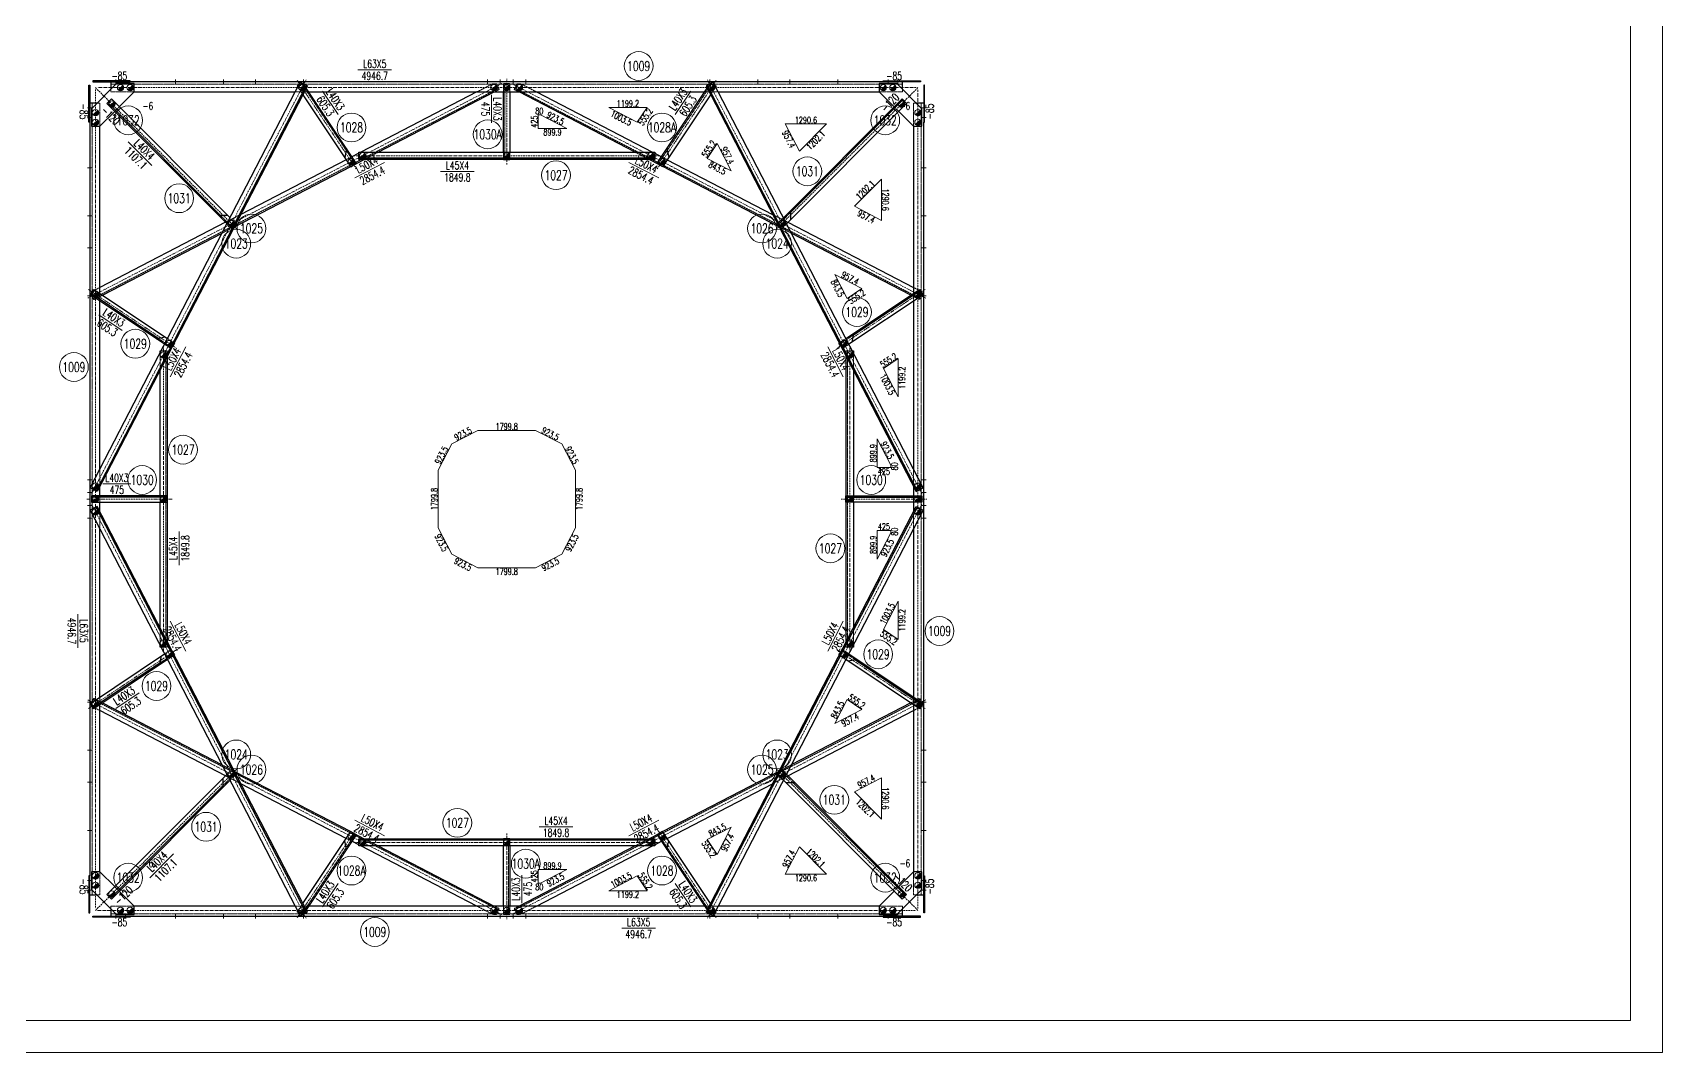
# Model space of a CAD drawing. Extents: x -13400 to 20340, y -61006 to 71674.
# Drawn here: x 10155 to 20340, y -61006 to -54636 of the extents above; entities that cross this region are included whole.
import ezdxf
from ezdxf.enums import TextEntityAlignment as Align

# ---------------------------------------------------------------- set-up
doc = ezdxf.new("R2010")
doc.units = 0
doc.header["$MEASUREMENT"] = 0
doc.linetypes.add('Dash', pattern=[2.75, 2, -0.75])
doc.linetypes.add('DashDot', pattern=[15.6, 9, -3, 0.6, -3])
doc.layers.get('0').update_dxf_attribs({"linetype": 'CONTINUOUS', "lineweight": 25})
doc.styles.get("Standard").update_dxf_attribs({"font": 'simplex.shx', "width": 0.7, "height": 3, "bigfont": 'gbhzfs.shx'})

# ---------------------------------------------------------------- blocks, each defined once
blk = doc.blocks.new('M16X40S')
at = {"color": 3, "linetype": 'Continuous', "lineweight": 13}
blk.add_line((-0.707, -0.707), (0.707, 0.707), dxfattribs=at)
blk.add_circle((0, 0), 1, dxfattribs=at)
for radius in [0.9, 0.8, 0.7, 0.6, 0.5, 0.4, 0.3, 0.2, 0.1]:
    blk.add_arc((0, 0), radius, 225, 45, dxfattribs=at)
blk = doc.blocks.new('M16X50S')
at = {"color": 3, "linetype": 'Continuous', "lineweight": 13}
blk.add_line((-1, -1), (1, 1), dxfattribs=at)
blk.add_circle((0, 0), 1, dxfattribs=at)
for radius in [0.9, 0.8, 0.7, 0.6, 0.5, 0.4, 0.3, 0.2, 0.1]:
    blk.add_arc((0, 0), radius, 225, 45, dxfattribs=at)

msp = doc.modelspace()

# ---------------------------------------------------------------- linework, layer by layer
at = {"color": 7, "linetype": 'Continuous', "lineweight": 18}
for p, q in [((20339.73684, -61006.00648), (20339.73684, -49126.00648)), ((20139.73684, -60806.00648), (20139.73684, -49326.00648)), ((4019.73684, -60806.00648), (20139.73684, -60806.00648)), ((3519.73684, -61006.00648), (20339.73684, -61006.00648))]:
    msp.add_line(p, q, dxfattribs=at)
at = {"color": 7, "linetype": 'Continuous', "lineweight": 13}
for p, q in [((12398.09239, -54868.53416), (12188.09239, -54868.53416)), ((12064.08107, -55146.56201), (11966.92426, -55001.00943)), ((13022.53684, -55200.36522), (13022.53684, -55025.36522)), ((14170.9926, -55146.56201), (14268.14941, -55001.00943)), ((10900.63679, -55466.73636), (10752.14437, -55318.24394)), ((12167.81852, -55542.99669), (12354.25914, -55446.35355)), ((12914.24274, -55502.52735), (12704.24274, -55502.52735)), ((14067.25515, -55542.99669), (13880.81453, -55446.35355)), ((10714.83622, -56495.84433), (10569.28364, -56398.68752)), ((11111.24843, -56599.56679), (11014.60529, -56786.00741)), ((15123.82524, -56599.56679), (15220.46838, -56786.00741)), ((10768.61696, -57454.2851), (10593.61696, -57454.2851)), ((11070.77909, -57752.57919), (11070.77909, -57962.57919)), ((10436.7859, -58268.72954), (10436.7859, -58478.72954)), ((11111.24843, -58499.00341), (11014.60529, -58312.56279)), ((15123.82524, -58499.00341), (15220.46838, -58312.56279)), ((10820.31707, -58760.75563), (10674.76449, -58857.91244)), ((12167.81852, -59555.5735), (12354.25914, -59652.21664)), ((14067.25515, -59555.5735), (13880.81453, -59652.21664)), ((13320.83093, -59596.04284), (13530.83093, -59596.04284)), ((11034.99282, -59766.18042), (10886.50039, -59914.67285)), ((12064.08107, -59952.00818), (11966.92426, -60097.56076)), ((13212.53684, -59898.20497), (13212.53684, -60073.20497)), ((14170.9926, -59952.00818), (14268.14941, -60097.56076)), ((13836.98128, -60230.03603), (14046.98128, -60230.03603))]:
    msp.add_line(p, q, dxfattribs=at)
at = {"color": 2, "linetype": 'DashDot', "lineweight": 15}
for p, q in [((10498.95622, -56295.42973), (13086.36652, -54954.22287)), ((11863.68147, -54930.70448), (10522.47461, -57518.11478)), ((11436.68008, -55868.42936), (10547.76635, -54979.51563)), ((10547.7859, -54990.95176), (10547.7859, -60107.61843)), ((15675.87017, -54979.53416), (10559.2035, -54979.53416)), ((12177.16749, -55487.09419), (11807.82011, -54933.76742)), ((13117.53684, -55459.52735), (13117.53684, -54924.53416)), ((15736.11745, -56295.42973), (13148.70715, -54954.22287)), ((14057.90618, -55487.09419), (14427.25356, -54933.76742)), ((14371.3922, -54930.70448), (15712.59906, -57518.11478)), ((14798.3932, -55868.42771), (15687.30694, -54979.51397)), ((15687.28777, -60107.61843), (15687.28777, -54990.95176)), ((14072.41912, -55404.52735), (12162.65455, -55404.52735)), ((11055.3684, -56608.93075), (10502.04163, -56239.58337)), ((15179.70691, -56608.93087), (15733.03369, -56239.58349)), ((10972.77909, -56594.40281), (10972.77909, -58504.16738)), ((15262.29458, -58504.16738), (15262.29458, -56594.40281)), ((11027.77909, -57549.2851), (10492.7859, -57549.2851)), ((11863.68147, -60167.86571), (10522.47461, -57580.45541)), ((14371.3922, -60167.86571), (15712.59906, -57580.45541)), ((15207.29458, -57549.2851), (15742.28777, -57549.2851)), ((11055.36676, -58489.63932), (10502.03998, -58858.9867)), ((15179.70527, -58489.63944), (15733.03204, -58858.98682)), ((10498.95622, -58803.14047), (13086.36652, -60144.34732)), ((15736.11745, -58803.14047), (13148.70715, -60144.34732)), ((11436.68047, -59230.14248), (10547.76673, -60119.05622)), ((14798.39359, -59230.14083), (15687.30732, -60119.05456)), ((12177.16749, -59611.476), (11807.82011, -60164.80277)), ((13117.53684, -59639.04284), (13117.53684, -60174.03603)), ((14057.90618, -59611.476), (14427.25356, -60164.80277)), ((12162.65455, -59694.04284), (14072.41912, -59694.04284)), ((10559.2035, -60119.03603), (15675.87017, -60119.03603))]:
    msp.add_line(p, q, dxfattribs=at)
at = {"color": 1, "linetype": 'Dash', "lineweight": 20}
for p, q in [((10533.41408, -56296.71638), (13067.55564, -54983.12184)), ((10764.2035, -54943.53416), (10644.2035, -54943.53416)), ((15590.87017, -54958.53416), (10644.2035, -54958.53416)), ((10644.2035, -54989.53416), (10644.2035, -55006.53416)), ((11812.00858, -54976.06648), (11843.70921, -55023.55784)), ((11828.63425, -54955.94343), (11819.16225, -54962.26584)), ((11846.66211, -54955.93316), (11828.63425, -54955.94343)), ((12113.86433, -55370.64391), (11837.04725, -54955.93864)), ((11864.73123, -54983.00288), (11846.66211, -54955.93316)), ((13030.47076, -54955.03782), (12931.12579, -55006.53416)), ((13052.82907, -54954.71184), (13030.47076, -54955.03782)), ((13039.77293, -55006.53416), (13071.23728, -54990.22434)), ((13071.23728, -54990.22434), (13052.82907, -54954.71184)), ((13097.53684, -55006.53416), (13097.53684, -54954.53416)), ((13097.53684, -54954.53416), (13137.53684, -54954.53416)), ((13105.53684, -55429.52735), (13105.53684, -54954.53416)), ((13137.53684, -54954.53416), (13137.53684, -55006.53416)), ((13163.83639, -54990.22434), (13182.2446, -54954.71184)), ((13195.30074, -55006.53416), (13163.83639, -54990.22434)), ((15701.65959, -56296.71638), (13167.51803, -54983.12184)), ((13182.2446, -54954.71184), (13204.60291, -54955.03782)), ((13204.60291, -54955.03782), (13303.94788, -55006.53416)), ((14121.20934, -55370.64391), (14398.02642, -54955.93864)), ((14370.34244, -54983.00288), (14388.41156, -54955.93316)), ((14388.41156, -54955.93316), (14406.43942, -54955.94343)), ((14423.0651, -54976.06648), (14391.36446, -55023.55784)), ((14406.43942, -54955.94343), (14415.91142, -54962.26584)), ((15590.87017, -54943.53416), (15470.87017, -54943.53416)), ((15590.87017, -55006.53416), (15590.87017, -54989.53416)), ((10511.7859, -55075.95176), (10511.7859, -55195.95176)), ((10526.7859, -55075.95176), (10526.7859, -60022.61843)), ((10574.7859, -55075.95176), (10557.7859, -55075.95176)), ((10574.7859, -55220.95176), (10574.7859, -55075.95176)), ((10644.2035, -55006.53416), (10789.2035, -55006.53416)), ((10667.85206, -55127.88561), (10696.13633, -55099.60134)), ((11796.21538, -55006.53416), (11880.43844, -55006.53416)), ((14354.63523, -55006.53416), (14438.85829, -55006.53416)), ((15445.87017, -55006.53416), (15590.87017, -55006.53416)), ((15538.93632, -55099.60032), (15567.22059, -55127.88459)), ((15677.28777, -55075.95176), (15660.28777, -55075.95176)), ((15660.28777, -55075.95176), (15660.28777, -55220.95176)), ((15708.28777, -60022.61843), (15708.28777, -55075.95176)), ((15723.28777, -55195.95176), (15723.28777, -55075.95176)), ((12170.49287, -55455.48027), (12113.86433, -55370.64391)), ((12205.77263, -55382.52735), (12192.65455, -55389.32722)), ((12227.60731, -55427.52735), (12314.41977, -55382.52735)), ((13097.53684, -55427.52735), (13097.53684, -55382.52735)), ((13137.53684, -55382.52735), (13137.53684, -55427.52735)), ((14007.46636, -55427.52735), (13920.6539, -55382.52735)), ((14029.30104, -55382.52735), (14042.41912, -55389.32722)), ((14064.5808, -55455.48027), (14121.20934, -55370.64391)), ((12150.52953, -55411.16309), (12114.79969, -55429.68397)), ((12142.72867, -55471.52493), (12159.40927, -55462.8784)), ((14092.345, -55471.52493), (14075.6644, -55462.8784)), ((14084.54414, -55411.16309), (14120.27398, -55429.68397)), ((11406.98126, -55855.7011), (11327.7853, -55776.50514)), ((11456.23716, -55771.05564), (11360.59766, -55820.63121)), ((11388.88226, -55792.34727), (11425.97375, -55829.43876)), ((14778.83651, -55771.05564), (14874.47466, -55820.63052)), ((14809.09922, -55829.43742), (14846.19072, -55792.34592)), ((14811.12079, -55838.72956), (14890.31675, -55759.5336)), ((11339.30738, -55887.98542), (11416.31802, -55848.06628)), ((11401.32418, -55861.35773), (11369.57009, -55829.60364)), ((11418.14874, -55844.53452), (11401.32418, -55861.35773)), ((14833.74911, -55861.35608), (14816.92356, -55844.53187)), ((14895.76629, -55887.98542), (14818.75565, -55848.06628)), ((14865.50289, -55829.6023), (14833.74911, -55861.35608)), ((10574.7859, -56227.96364), (10522.96358, -56254.8262)), ((10522.96358, -56254.8262), (10523.28956, -56277.1845)), ((10523.28956, -56277.1845), (10537.09573, -56303.81888)), ((10537.09573, -56303.81888), (10591.80958, -56275.45747)), ((10574.7859, -56312.1867), (10574.7859, -56264.09411)), ((15697.97794, -56303.81888), (15643.26512, -56275.458)), ((15660.28777, -56227.96364), (15712.11009, -56254.8262)), ((15660.28777, -56264.09533), (15660.28777, -56312.18792)), ((15711.78411, -56277.1845), (15697.97794, -56303.81888)), ((15712.11009, -56254.8262), (15711.78411, -56277.1845)), ((15197.99673, -56582.29458), (15282.8331, -56525.66604)), ((11023.75448, -56602.25613), (10938.91811, -56545.62759)), ((10957.57896, -56624.40281), (10995.77909, -56624.40281)), ((11019.31311, -56608.91002), (10979.41483, -56582.27779)), ((10987.77909, -56624.40281), (10987.77909, -58474.16738)), ((10995.77909, -56624.40281), (10995.77909, -56659.35557)), ((10997.93571, -56546.54795), (11039.77667, -56574.47693)), ((11031.01724, -56591.37533), (11019.31311, -56608.91002)), ((15195.29746, -56574.47784), (15237.13843, -56546.54886)), ((15215.76221, -56608.91014), (15204.051, -56591.36485)), ((15255.65931, -56582.2787), (15215.76221, -56608.91014)), ((15239.29458, -56659.35557), (15239.29458, -56624.40281)), ((15239.29458, -56624.40281), (15277.49471, -56624.40281)), ((15247.29458, -58474.16738), (15247.29458, -56624.40281)), ((10950.77909, -56746.16803), (10950.77909, -56637.52089)), ((15284.29458, -56637.52089), (15284.29458, -56746.16803)), ((10574.7859, -57471.52119), (10574.7859, -57362.87405)), ((15660.28777, -57362.87405), (15660.28777, -57471.52119)), ((10574.7859, -57569.2851), (10574.7859, -57529.2851)), ((10950.77909, -57569.2851), (10950.77909, -57529.2851)), ((10995.77909, -57529.2851), (10995.77909, -57569.2851)), ((15239.29458, -57569.2851), (15239.29458, -57529.2851)), ((15284.29458, -57529.2851), (15284.29458, -57569.2851)), ((15660.28777, -57529.2851), (15660.28777, -57569.2851)), ((10574.7859, -57735.69614), (10574.7859, -57627.049)), ((15660.28777, -57627.049), (15660.28777, -57735.69614)), ((10950.77909, -58461.0493), (10950.77909, -58352.40216)), ((15284.29458, -58352.40216), (15284.29458, -58461.0493)), ((10995.77909, -58439.21462), (10995.77909, -58474.16738)), ((15239.29458, -58474.16738), (15239.29458, -58439.21462)), ((11037.07694, -58516.27561), (10952.24057, -58572.90415)), ((10995.77909, -58474.16738), (10957.57896, -58474.16738)), ((10979.41436, -58516.29149), (11019.31146, -58489.66005)), ((11039.77621, -58524.09236), (10997.93524, -58552.02134)), ((11019.31146, -58489.66005), (11031.02267, -58507.20534)), ((15237.13796, -58552.02224), (15195.297, -58524.09326)), ((15204.05643, -58507.19486), (15215.76056, -58489.66017)), ((15211.31919, -58496.31406), (15296.15556, -58552.9426)), ((15215.76056, -58489.66017), (15255.65884, -58516.2924)), ((15277.49471, -58474.16738), (15239.29458, -58474.16738)), ((10522.96358, -58843.74399), (10523.28956, -58821.38569)), ((10574.7859, -58870.60655), (10522.96358, -58843.74399)), ((10523.28956, -58821.38569), (10537.09573, -58794.75132)), ((10533.41408, -58801.85382), (13067.55564, -60115.44835)), ((10537.09573, -58794.75132), (10591.80855, -58823.11219)), ((10574.7859, -58834.47486), (10574.7859, -58786.38228)), ((15701.65959, -58801.85382), (13167.51803, -60115.44835)), ((15697.97794, -58794.75132), (15643.26409, -58823.11272)), ((15660.28777, -58786.38349), (15660.28777, -58834.47608)), ((15660.28777, -58870.60655), (15712.11009, -58843.74399)), ((15711.78411, -58821.38569), (15697.97794, -58794.75132)), ((15712.11009, -58843.74399), (15711.78411, -58821.38569)), ((11339.30738, -59210.58477), (11416.31802, -59250.50391)), ((11423.95288, -59259.84063), (11344.75692, -59339.03659)), ((11369.57078, -59268.96789), (11401.32456, -59237.21412)), ((11425.97445, -59269.13277), (11388.88295, -59306.22427)), ((11401.32456, -59237.21412), (11418.15011, -59254.03832)), ((14846.19141, -59306.22293), (14809.09992, -59269.13143)), ((14816.92493, -59254.03567), (14833.74949, -59237.21246)), ((14895.76629, -59210.58477), (14818.75565, -59250.50391)), ((14828.09241, -59242.86909), (14907.28837, -59322.06505)), ((14833.74949, -59237.21246), (14865.50358, -59268.96655)), ((11456.23716, -59327.51455), (11360.59901, -59277.93967)), ((14778.83651, -59327.51455), (14874.47601, -59277.93898)), ((12170.49287, -59643.08992), (12113.86433, -59727.92629)), ((12150.52953, -59687.4071), (12114.79969, -59668.88622)), ((12142.72867, -59627.04526), (12159.40927, -59635.69179)), ((12227.60731, -59671.04284), (12314.41977, -59716.04284)), ((13097.53684, -59716.04284), (13097.53684, -59671.04284)), ((13129.53684, -59669.04284), (13129.53684, -60144.03603)), ((13137.53684, -59671.04284), (13137.53684, -59716.04284)), ((14007.46636, -59671.04284), (13920.6539, -59716.04284)), ((14064.5808, -59643.08992), (14121.20934, -59727.92629)), ((14092.345, -59627.04526), (14075.6644, -59635.69179)), ((14084.54414, -59687.4071), (14120.27398, -59668.88622)), ((12113.86433, -59727.92629), (11837.04725, -60142.63155)), ((12205.77263, -59716.04284), (12192.65455, -59709.24297)), ((14029.30104, -59716.04284), (14042.41912, -59709.24297)), ((14121.20934, -59727.92629), (14398.02642, -60142.63155)), ((10574.7859, -60022.61843), (10574.7859, -59877.61843)), ((15660.28777, -59877.61843), (15660.28777, -60022.61843)), ((10511.7859, -59902.61843), (10511.7859, -60022.61843)), ((10696.13735, -59998.96987), (10667.85308, -59970.6856)), ((15567.22161, -59970.68458), (15538.93734, -59998.96885)), ((15723.28777, -60022.61843), (15723.28777, -59902.61843)), ((10557.7859, -60022.61843), (10574.7859, -60022.61843)), ((10789.2035, -60092.03603), (10644.2035, -60092.03603)), ((10644.2035, -60092.03603), (10644.2035, -60109.03603)), ((11880.43844, -60092.03603), (11796.21538, -60092.03603)), ((11812.00858, -60122.50372), (11843.70921, -60075.01235)), ((13030.47076, -60143.53237), (12931.12579, -60092.03603)), ((13039.77293, -60092.03603), (13071.23728, -60108.34585)), ((13097.53684, -60144.03603), (13097.53684, -60092.03603)), ((13137.53684, -60092.03603), (13137.53684, -60144.03603)), ((13195.30074, -60092.03603), (13163.83639, -60108.34585)), ((13204.60291, -60143.53237), (13303.94788, -60092.03603)), ((14438.85829, -60092.03603), (14354.63523, -60092.03603)), ((14423.0651, -60122.50372), (14391.36446, -60075.01235)), ((15590.87017, -60092.03603), (15445.87017, -60092.03603)), ((15590.87017, -60109.03603), (15590.87017, -60092.03603)), ((15660.28777, -60022.61843), (15677.28777, -60022.61843)), ((10644.2035, -60140.03603), (15590.87017, -60140.03603)), ((10644.2035, -60155.03603), (10764.2035, -60155.03603)), ((11828.63425, -60142.62676), (11819.16225, -60136.30435)), ((11846.66211, -60142.63703), (11828.63425, -60142.62676)), ((11864.73123, -60115.56731), (11846.66211, -60142.63703)), ((13052.82907, -60143.85835), (13030.47076, -60143.53237)), ((13071.23728, -60108.34585), (13052.82907, -60143.85835)), ((13137.53684, -60144.03603), (13097.53684, -60144.03603)), ((13163.83639, -60108.34585), (13182.2446, -60143.85835)), ((13182.2446, -60143.85835), (13204.60291, -60143.53237)), ((14370.34244, -60115.56731), (14388.41156, -60142.63703)), ((14388.41156, -60142.63703), (14406.43942, -60142.62676)), ((14406.43942, -60142.62676), (14415.91142, -60136.30435)), ((15470.87017, -60155.03603), (15590.87017, -60155.03603))]:
    msp.add_line(p, q, dxfattribs=at)
at = {"color": 7, "linetype": 'Continuous', "lineweight": 30}
for p, q in [((11864.96812, -54965.16234), (10551.37358, -57499.3039)), ((14370.10555, -54965.16234), (15683.70009, -57499.3039)), ((11327.7853, -55776.50514), (10624.13354, -55072.85338)), ((14890.31675, -55759.5336), (15593.96851, -55055.88184)), ((14042.41912, -55419.52735), (12192.65455, -55419.52735)), ((10938.91811, -56545.62759), (10520.33145, -56266.21966)), ((15282.8331, -56525.66604), (15701.41976, -56246.25811)), ((10997.77909, -57537.2851), (10522.7859, -57537.2851)), ((15237.29458, -57537.2851), (15712.28777, -57537.2851)), ((11864.96812, -60133.40785), (10551.37358, -57599.26629)), ((14370.10555, -60133.40785), (15683.70009, -57599.26629)), ((15296.15556, -58552.9426), (15714.74222, -58832.35053)), ((10952.24057, -58572.90415), (10533.65391, -58852.31208)), ((11344.75692, -59339.03659), (10641.10516, -60042.68835)), ((14907.28837, -59322.06505), (15610.94013, -60025.71681)), ((12192.65455, -59679.04284), (14042.41912, -59679.04284))]:
    msp.add_line(p, q, dxfattribs=at)
at = {"color": 1, "linetype": 'Continuous', "lineweight": 18}
for p, q in [((13313.51329, -55149.53144), (13313.51329, -55234.53007)), ((13329.51329, -55149.53144), (13313.51329, -55149.53144)), ((13493.48975, -55234.53007), (13329.51329, -55149.53144)), ((13754.89009, -55102.68346), (13933.07164, -55195.04543)), ((13994.72348, -55102.68346), (13754.89009, -55102.68346)), ((13933.07164, -55195.04543), (13994.72348, -55102.68346)), ((13313.51329, -55234.53007), (13493.48975, -55234.53007)), ((14858.35207, -55206.19716), (14946.47155, -55376.19441)), ((15116.4688, -55206.19716), (14858.35207, -55206.19716)), ((14946.47155, -55376.19441), (15116.4688, -55206.19716)), ((14431.99397, -55329.34646), (14370.34213, -55421.70843)), ((14520.11345, -55499.34371), (14431.99397, -55329.34646)), ((14370.34213, -55421.70843), (14520.11345, -55499.34371)), ((15460.62452, -55550.35305), (15290.62727, -55720.3503)), ((15460.62459, -55808.46996), (15460.62452, -55550.35305)), ((15290.62727, -55720.3503), (15460.62459, -55808.46996)), ((15167.47819, -56146.70873), (15245.11363, -56296.4803)), ((15337.47551, -56234.82839), (15167.47819, -56146.70873)), ((15245.11363, -56296.4803), (15337.47551, -56234.82839)), ((15564.1386, -56672.09897), (15471.77672, -56733.75088)), ((15564.1386, -56911.93224), (15564.1386, -56672.09897)), ((15471.77672, -56733.75088), (15564.1386, -56911.93224)), ((12937.56038, -57120.33355), (12773.58388, -57205.33221)), ((13297.51329, -57120.33355), (12937.56038, -57120.33355)), ((13461.4897, -57205.33216), (13297.51329, -57120.33355)), ((12773.58388, -57205.33221), (12688.58529, -57369.30864)), ((13546.48838, -57369.30864), (13461.4897, -57205.33216)), ((15517.29049, -57337.30864), (15432.29186, -57173.33218)), ((15432.29186, -57173.33218), (15432.29186, -57353.30864)), ((15517.29049, -57353.30864), (15517.29049, -57337.30864)), ((12688.58529, -57369.30864), (12688.58529, -57729.26155)), ((13546.48838, -57729.26155), (13546.48838, -57369.30864)), ((15432.29186, -57353.30864), (15517.29049, -57353.30864)), ((12688.58529, -57729.26155), (12773.58397, -57893.23803)), ((13461.48979, -57893.23799), (13546.48838, -57729.26155)), ((15517.29049, -57745.26155), (15432.29186, -57745.26155)), ((15432.29186, -57745.26155), (15432.29186, -57925.23801)), ((15517.29049, -57761.26155), (15517.29049, -57745.26155)), ((15432.29186, -57925.23801), (15517.29049, -57761.26155)), ((12773.58397, -57893.23803), (12937.56038, -57978.23665)), ((13297.51329, -57978.23665), (13461.48979, -57893.23799)), ((12937.56038, -57978.23665), (13297.51329, -57978.23665)), ((15564.13847, -58186.63835), (15471.7765, -58364.8199)), ((15564.13847, -58426.47174), (15564.13847, -58186.63835)), ((15471.7765, -58364.8199), (15564.13847, -58426.47174)), ((15245.11353, -58802.09042), (15167.47827, -58951.86176)), ((15167.47827, -58951.86176), (15337.4755, -58863.74226)), ((15337.4755, -58863.74226), (15245.11353, -58802.09042)), ((15460.62489, -59290.10045), (15290.62766, -59378.21995)), ((15290.62766, -59378.21995), (15460.62495, -59548.21724)), ((15460.62495, -59548.21724), (15460.62489, -59290.10045)), ((14520.11366, -59599.22638), (14370.34225, -59676.8617)), ((14370.34225, -59676.8617), (14431.99409, -59769.22367)), ((14431.99409, -59769.22367), (14520.11366, -59599.22638)), ((14946.47194, -59722.37567), (14858.35237, -59892.37297)), ((15116.46923, -59892.37297), (14946.47194, -59722.37567)), ((13493.48975, -59864.04012), (13313.51329, -59864.04012)), ((13313.51329, -59864.04012), (13313.51329, -59949.03875)), ((13329.51329, -59949.03875), (13493.48975, -59864.04012)), ((13313.51329, -59949.03875), (13329.51329, -59949.03875)), ((13933.07164, -59903.52477), (13754.89009, -59995.88674)), ((13994.72348, -59995.88674), (13933.07164, -59903.52477)), ((14858.35237, -59892.37297), (15116.46923, -59892.37297)), ((13754.89009, -59995.88674), (13994.72348, -59995.88674))]:
    msp.add_line(p, q, dxfattribs=at)
at = {"color": 7, "linetype": 'Continuous', "lineweight": 30}
for points in [[(10505.80312, -55195.95176), (10505.80312, -54963.5914)], [(10505.80312, -54963.5914), (10511.7859, -54963.5914)], [(10511.7859, -54963.5914), (10511.7859, -55195.95176)], [(10514.08546, -57479.97527), (11827.67999, -54945.83372)], [(10679.2035, -54954.53416), (10522.7859, -55110.95176)], [(10764.2035, -54937.55138), (10531.84314, -54937.55138)], [(10531.84314, -54937.55138), (10531.84314, -54943.53416)], [(10531.84314, -54943.53416), (10764.2035, -54943.53416)], [(11872.07062, -54968.84399), (10558.47608, -57502.98554)], [(10644.2035, -54943.53416), (10644.2035, -54989.53416)], [(10789.2035, -54954.53416), (10679.2035, -54954.53416)], [(10764.2035, -54943.53416), (10764.2035, -54937.55138)], [(15470.87017, -54943.53416), (10764.2035, -54943.53416)], [(10789.2035, -55006.53416), (10789.2035, -54954.53416)], [(11819.16225, -54962.26584), (11807.84084, -54969.82271)], [(11807.84084, -54969.82271), (11812.00858, -54976.06648)], [(11827.67999, -54945.83372), (11872.07062, -54968.84399)], [(12177.14676, -55451.0389), (11864.73123, -54983.00288)], [(14057.92691, -55451.0389), (14370.34244, -54983.00288)], [(14407.39368, -54945.83372), (14363.00305, -54968.84399)], [(14363.00305, -54968.84399), (15676.59759, -57502.98554)], [(15720.98821, -57479.97527), (14407.39368, -54945.83372)], [(14415.91142, -54962.26584), (14427.23283, -54969.82271)], [(14427.23283, -54969.82271), (14423.0651, -54976.06648)], [(15555.87017, -54954.53416), (15445.87017, -54954.53416)], [(15445.87017, -54954.53416), (15445.87017, -55006.53416)], [(15470.87017, -54943.53416), (15470.87017, -54937.55138)], [(15470.87017, -54937.55138), (15703.23053, -54937.55138)], [(15703.23053, -54943.53416), (15470.87017, -54943.53416)], [(15712.28777, -55110.95176), (15555.87017, -54954.53416)], [(15590.87017, -54989.53416), (15590.87017, -54943.53416)], [(15703.23053, -54937.55138), (15703.23053, -54943.53416)], [(15723.28777, -54963.5914), (15723.28777, -55195.95176)], [(15729.27055, -54963.5914), (15723.28777, -54963.5914)], [(15729.27055, -55195.95176), (15729.27055, -54963.5914)], [(10557.7859, -55075.95176), (10511.7859, -55075.95176)], [(10618.47646, -55078.51001), (10646.76186, -55050.22687)], [(11369.57009, -55829.60364), (10618.47646, -55078.51001)], [(10646.76186, -55050.22687), (11388.88226, -55792.34727)], [(10696.13633, -55099.60134), (10789.2035, -55006.53416)], [(10789.2035, -55006.53416), (11796.21538, -55006.53416)], [(11843.70921, -55023.55784), (12143.87731, -55473.24574)], [(11880.43844, -55006.53416), (14354.63523, -55006.53416)], [(12931.12579, -55006.53416), (12205.77263, -55382.52735)], [(12314.41977, -55382.52735), (13039.77293, -55006.53416)], [(13097.53684, -55382.52735), (13097.53684, -55006.53416)], [(13137.53684, -55006.53416), (13137.53684, -55382.52735)], [(13920.6539, -55382.52735), (13195.30074, -55006.53416)], [(13303.94788, -55006.53416), (14029.30104, -55382.52735)], [(14391.36446, -55023.55784), (14091.19636, -55473.24574)], [(14438.85829, -55006.53416), (15445.87017, -55006.53416)], [(14846.19072, -55792.34592), (15588.31143, -55050.22521)], [(15616.59683, -55078.50836), (14865.50289, -55829.6023)], [(15445.87017, -55006.53416), (15538.93632, -55099.60032)], [(15588.31143, -55050.22521), (15616.59683, -55078.50836)], [(15723.28777, -55075.95176), (15677.28777, -55075.95176)], [(10511.7859, -55195.95176), (10505.80312, -55195.95176)], [(10511.7859, -55195.95176), (10511.7859, -59902.61843)], [(10522.7859, -55110.95176), (10522.7859, -55220.95176)], [(10574.7859, -55220.95176), (10667.85206, -55127.88561)], [(15567.22059, -55127.88459), (15660.28777, -55220.95176)], [(15712.28777, -55220.95176), (15712.28777, -55110.95176)], [(15723.28777, -59902.61843), (15723.28777, -55195.95176)], [(15723.28777, -55195.95176), (15729.27055, -55195.95176)], [(10522.7859, -55220.95176), (10574.7859, -55220.95176)], [(10574.7859, -56264.09411), (10574.7859, -55220.95176)], [(15660.28777, -55220.95176), (15660.28777, -56264.09533)], [(15660.28777, -55220.95176), (15712.28777, -55220.95176)], [(12116.07677, -55359.5487), (12105.01459, -55415.02471)], [(12192.65455, -55389.32722), (12150.52953, -55411.16309)], [(12192.65455, -55427.52735), (12192.65455, -55382.52735)], [(12192.65455, -55382.52735), (14042.41912, -55382.52735)], [(14042.41912, -55382.52735), (14042.41912, -55427.52735)], [(14042.41912, -55389.32722), (14084.54414, -55411.16309)], [(14118.9969, -55359.5487), (14130.05908, -55415.02471)], [(11416.31802, -55848.06628), (12142.72867, -55471.52493)], [(12114.79969, -55429.68397), (11456.23716, -55771.05564)], [(12143.87731, -55473.24574), (12177.14676, -55451.0389)], [(12159.40927, -55462.8784), (12227.60731, -55427.52735)], [(14042.41912, -55427.52735), (12192.65455, -55427.52735)], [(13097.53684, -55429.52735), (13097.53684, -55427.52735)], [(13137.53684, -55429.52735), (13097.53684, -55429.52735)], [(13137.53684, -55427.52735), (13137.53684, -55429.52735)], [(14075.6644, -55462.8784), (14007.46636, -55427.52735)], [(14091.19636, -55473.24574), (14057.92691, -55451.0389)], [(14818.75565, -55848.06628), (14092.345, -55471.52493)], [(14120.27398, -55429.68397), (14778.83651, -55771.05564)], [(11316.47137, -55776.50492), (11373.04104, -55776.50605)], [(14890.31652, -55748.22012), (14890.31765, -55804.78753)], [(11360.59766, -55820.63121), (10574.7859, -56227.96364)], [(10591.80958, -56275.45747), (11339.30738, -55887.98542)], [(11429.60958, -55833.07459), (11418.14874, -55844.53452)], [(11425.97375, -55829.43876), (11429.60958, -55833.07459)], [(14805.46371, -55833.07293), (14809.09922, -55829.43742)], [(14816.92356, -55844.53187), (14805.46371, -55833.07293)], [(14874.47466, -55820.63052), (15660.28777, -56227.96364)], [(15643.26512, -56275.458), (14895.76629, -55887.98542)], [(10515.89008, -56272.87355), (10538.09692, -56239.6041)], [(10979.41483, -56582.27779), (10515.89008, -56272.87355)], [(10538.09692, -56239.6041), (10997.93571, -56546.54795)], [(10574.7859, -57362.87405), (10574.7859, -56312.1867)], [(15237.13843, -56546.54886), (15696.97839, -56239.60422)], [(15719.18524, -56272.87367), (15255.65931, -56582.2787)], [(15660.28777, -56312.18792), (15660.28777, -57362.87405)], [(15696.97839, -56239.60422), (15719.18524, -56272.87367)], [(15285.04556, -56514.5707), (15273.98324, -56570.04742)], [(10927.82291, -56547.84003), (10983.29892, -56536.77785)], [(10950.77909, -56637.52089), (10950.77909, -56624.40281)], [(10950.77909, -56624.40281), (10957.57896, -56624.40281)], [(11041.51995, -56575.64057), (11031.01724, -56591.37533)], [(11039.77667, -56574.47693), (11041.51995, -56575.64057)], [(15193.55537, -56575.64069), (15195.29746, -56574.47784)], [(15204.051, -56591.36485), (15193.55537, -56575.64069)], [(15277.49471, -56624.40281), (15284.29458, -56624.40281)], [(15284.29458, -56624.40281), (15284.29458, -56637.52089)], [(10995.77909, -56659.35557), (10995.77909, -57529.2851)], [(15239.29458, -57529.2851), (15239.29458, -56659.35557)], [(10950.77909, -57529.2851), (10950.77909, -56746.16803)], [(15284.29458, -56746.16803), (15284.29458, -57529.2851)], [(10558.47608, -57502.98554), (10514.08546, -57479.97527)], [(10997.77909, -57529.2851), (10522.7859, -57529.2851)], [(10522.7859, -57529.2851), (10522.7859, -57569.2851)], [(10574.7859, -57529.2851), (10574.7859, -57471.52119)], [(10997.77909, -57569.2851), (10997.77909, -57529.2851)], [(15237.29458, -57529.2851), (15712.28777, -57529.2851)], [(15237.29458, -57569.2851), (15237.29458, -57529.2851)], [(15660.28777, -57471.52119), (15660.28777, -57529.2851)], [(15676.59759, -57502.98554), (15720.98821, -57479.97527)], [(15712.28777, -57529.2851), (15712.28777, -57569.2851)], [(10558.47608, -57595.58465), (10514.08546, -57618.59492)], [(10514.08546, -57618.59492), (11827.67999, -60152.73647)], [(10522.7859, -57569.2851), (10997.77909, -57569.2851)], [(11872.07062, -60129.72621), (10558.47608, -57595.58465)], [(10574.7859, -57627.049), (10574.7859, -57569.2851)], [(10950.77909, -58352.40216), (10950.77909, -57569.2851)], [(10995.77909, -57569.2851), (10995.77909, -58439.21462)], [(14363.00305, -60129.72621), (15676.59759, -57595.58465)], [(15720.98821, -57618.59492), (14407.39368, -60152.73647)], [(15712.28777, -57569.2851), (15237.29458, -57569.2851)], [(15239.29458, -58439.21462), (15239.29458, -57569.2851)], [(15284.29458, -57569.2851), (15284.29458, -58352.40216)], [(15660.28777, -57569.2851), (15660.28777, -57627.049)], [(15676.59759, -57595.58465), (15720.98821, -57618.59492)], [(10574.7859, -58786.38228), (10574.7859, -57735.69614)], [(15660.28777, -57735.69614), (15660.28777, -58786.38349)], [(10950.77909, -58474.16738), (10950.77909, -58461.0493)], [(15284.29458, -58461.0493), (15284.29458, -58474.16738)], [(10515.88843, -58825.69652), (10979.41436, -58516.29149)], [(10997.93524, -58552.02134), (10538.09528, -58858.96597)], [(10950.02811, -58583.99949), (10961.09043, -58528.52277)], [(10957.57896, -58474.16738), (10950.77909, -58474.16738)], [(11031.02267, -58507.20534), (11041.5183, -58522.9295)], [(11041.5183, -58522.9295), (11039.77621, -58524.09236)], [(15193.55372, -58522.92962), (15204.05643, -58507.19486)], [(15195.297, -58524.09326), (15193.55372, -58522.92962)], [(15696.97675, -58858.96609), (15237.13796, -58552.02224)], [(15307.25076, -58550.73017), (15251.77476, -58561.79234)], [(15255.65884, -58516.2924), (15719.18359, -58825.69664)], [(15284.29458, -58474.16738), (15277.49471, -58474.16738)], [(10538.09528, -58858.96597), (10515.88843, -58825.69652)], [(10574.7859, -59877.61843), (10574.7859, -58834.47486)], [(10591.80855, -58823.11219), (11339.30738, -59210.58477)], [(15643.26409, -58823.11272), (14895.76629, -59210.58477)], [(15660.28777, -58834.47608), (15660.28777, -59877.61843)], [(15719.18359, -58825.69664), (15696.97675, -58858.96609)], [(11360.59901, -59277.93967), (10574.7859, -58870.60655)], [(14874.47601, -59277.93898), (15660.28777, -58870.60655)], [(10618.47684, -60020.06183), (11369.57078, -59268.96789)], [(11416.31802, -59250.50391), (12142.72867, -59627.04526)], [(11418.15011, -59254.03832), (11429.60996, -59265.49726)], [(11429.60996, -59265.49726), (11425.97445, -59269.13277)], [(14818.75565, -59250.50391), (14092.345, -59627.04526)], [(14805.46409, -59265.4956), (14816.92493, -59254.03567)], [(14809.09992, -59269.13143), (14805.46409, -59265.4956)], [(14865.50358, -59268.96655), (15616.59721, -60020.06018)], [(11388.88295, -59306.22427), (10646.76224, -60048.34498)], [(11344.75715, -59350.35007), (11344.75602, -59293.78266)], [(12114.79969, -59668.88622), (11456.23716, -59327.51455)], [(14120.27398, -59668.88622), (14778.83651, -59327.51455)], [(15588.31181, -60048.34332), (14846.19141, -59306.22293)], [(14918.6023, -59322.06527), (14862.03263, -59322.06415)], [(11843.70921, -60075.01235), (12143.87731, -59625.32445)], [(12177.14676, -59647.53129), (11864.73123, -60115.56731)], [(12116.07677, -59739.02149), (12105.01459, -59683.54548)], [(12143.87731, -59625.32445), (12177.14676, -59647.53129)], [(12159.40927, -59635.69179), (12227.60731, -59671.04284)], [(12192.65455, -59671.04284), (14042.41912, -59671.04284)], [(12192.65455, -59716.04284), (12192.65455, -59671.04284)], [(13097.53684, -59671.04284), (13097.53684, -59669.04284)], [(13097.53684, -59669.04284), (13137.53684, -59669.04284)], [(13137.53684, -59669.04284), (13137.53684, -59671.04284)], [(14075.6644, -59635.69179), (14007.46636, -59671.04284)], [(14042.41912, -59671.04284), (14042.41912, -59716.04284)], [(14091.19636, -59625.32445), (14057.92691, -59647.53129)], [(14057.92691, -59647.53129), (14370.34244, -60115.56731)], [(14391.36446, -60075.01235), (14091.19636, -59625.32445)], [(14118.9969, -59739.02149), (14130.05908, -59683.54548)], [(12192.65455, -59709.24297), (12150.52953, -59687.4071)], [(14042.41912, -59716.04284), (12192.65455, -59716.04284)], [(12931.12579, -60092.03603), (12205.77263, -59716.04284)], [(12314.41977, -59716.04284), (13039.77293, -60092.03603)], [(13097.53684, -60092.03603), (13097.53684, -59716.04284)], [(13137.53684, -59716.04284), (13137.53684, -60092.03603)], [(13920.6539, -59716.04284), (13195.30074, -60092.03603)], [(13303.94788, -60092.03603), (14029.30104, -59716.04284)], [(14042.41912, -59709.24297), (14084.54414, -59687.4071)], [(10522.7859, -59877.61843), (10522.7859, -59987.61843)], [(10574.7859, -59877.61843), (10522.7859, -59877.61843)], [(10667.85308, -59970.6856), (10574.7859, -59877.61843)], [(15660.28777, -59877.61843), (15567.22161, -59970.68458)], [(15712.28777, -59877.61843), (15660.28777, -59877.61843)], [(15712.28777, -59987.61843), (15712.28777, -59877.61843)], [(10511.7859, -59902.61843), (10505.80312, -59902.61843)], [(10505.80312, -59902.61843), (10505.80312, -60134.97879)], [(10511.7859, -60134.97879), (10511.7859, -59902.61843)], [(10522.7859, -59987.61843), (10679.2035, -60144.03603)], [(15555.87017, -60144.03603), (15712.28777, -59987.61843)], [(15723.28777, -60134.97879), (15723.28777, -59902.61843)], [(15723.28777, -59902.61843), (15729.27055, -59902.61843)], [(15729.27055, -59902.61843), (15729.27055, -60134.97879)], [(10511.7859, -60022.61843), (10557.7859, -60022.61843)], [(10646.76224, -60048.34498), (10618.47684, -60020.06183)], [(10789.2035, -60092.03603), (10696.13735, -59998.96987)], [(11796.21538, -60092.03603), (10789.2035, -60092.03603)], [(10789.2035, -60144.03603), (10789.2035, -60092.03603)], [(14354.63523, -60092.03603), (11880.43844, -60092.03603)], [(15445.87017, -60092.03603), (14438.85829, -60092.03603)], [(15538.93734, -59998.96885), (15445.87017, -60092.03603)], [(15445.87017, -60092.03603), (15445.87017, -60144.03603)], [(15616.59721, -60020.06018), (15588.31181, -60048.34332)], [(15677.28777, -60022.61843), (15723.28777, -60022.61843)], [(10505.80312, -60134.97879), (10511.7859, -60134.97879)], [(10531.84314, -60155.03603), (10764.2035, -60155.03603)], [(10531.84314, -60161.01881), (10531.84314, -60155.03603)], [(10764.2035, -60161.01881), (10531.84314, -60161.01881)], [(10644.2035, -60109.03603), (10644.2035, -60155.03603)], [(10679.2035, -60144.03603), (10789.2035, -60144.03603)], [(10764.2035, -60155.03603), (15470.87017, -60155.03603)], [(10764.2035, -60155.03603), (10764.2035, -60161.01881)], [(11807.84084, -60128.74748), (11812.00858, -60122.50372)], [(11819.16225, -60136.30435), (11807.84084, -60128.74748)], [(11827.67999, -60152.73647), (11872.07062, -60129.72621)], [(14407.39368, -60152.73647), (14363.00305, -60129.72621)], [(14415.91142, -60136.30435), (14427.23283, -60128.74748)], [(14427.23283, -60128.74748), (14423.0651, -60122.50372)], [(15445.87017, -60144.03603), (15555.87017, -60144.03603)], [(15703.23053, -60155.03603), (15470.87017, -60155.03603)], [(15470.87017, -60155.03603), (15470.87017, -60161.01881)], [(15470.87017, -60161.01881), (15703.23053, -60161.01881)], [(15590.87017, -60155.03603), (15590.87017, -60109.03603)], [(15703.23053, -60161.01881), (15703.23053, -60155.03603)], [(15729.27055, -60134.97879), (15723.28777, -60134.97879)]]:
    msp.add_lwpolyline(points, dxfattribs=at)
at = {"color": 3, "linetype": 'Continuous', "lineweight": 20}
for points in [[(10674.2035, -54928.53416), (10674.2035, -54958.53416)], [(10734.2035, -54928.53416), (10734.2035, -54958.53416)], [(11047.7859, -54928.53416), (11047.7859, -54958.53416)], [(11347.7859, -54928.53416), (11347.7859, -54958.53416)], [(11547.7859, -54928.53416), (11547.7859, -54958.53416)], [(11847.7859, -54928.53416), (11847.7859, -54958.53416)], [(12997.53684, -54928.53416), (12997.53684, -54958.53416)], [(13077.53684, -54928.53416), (13077.53684, -54958.53416)], [(13157.53684, -54928.53416), (13157.53684, -54958.53416)], [(13237.53684, -54928.53416), (13237.53684, -54958.53416)], [(14387.28777, -54928.53416), (14387.28777, -54958.53416)], [(14687.28777, -54928.53416), (14687.28777, -54958.53416)], [(14887.28777, -54928.53416), (14887.28777, -54958.53416)], [(15187.28777, -54928.53416), (15187.28777, -54958.53416)], [(15500.87017, -54928.53416), (15500.87017, -54958.53416)], [(15560.87017, -54928.53416), (15560.87017, -54958.53416)], [(10496.7859, -55105.95176), (10526.7859, -55105.95176)], [(10496.7859, -55165.95176), (10526.7859, -55165.95176)], [(15738.28777, -55105.95176), (15708.28777, -55105.95176)], [(15738.28777, -55165.95176), (15708.28777, -55165.95176)], [(10496.7859, -55479.53416), (10526.7859, -55479.53416)], [(15738.28777, -55479.53416), (15708.28777, -55479.53416)], [(10496.7859, -55779.53416), (10526.7859, -55779.53416)], [(15738.28777, -55779.53416), (15708.28777, -55779.53416)], [(10496.7859, -55979.53416), (10526.7859, -55979.53416)], [(15738.28777, -55979.53416), (15708.28777, -55979.53416)], [(10496.7859, -56279.53416), (10526.7859, -56279.53416)], [(15738.28777, -56279.53416), (15708.28777, -56279.53416)], [(10496.7859, -57429.2851), (10526.7859, -57429.2851)], [(15738.28777, -57429.2851), (15708.28777, -57429.2851)], [(10496.7859, -57509.2851), (10526.7859, -57509.2851)], [(15738.28777, -57509.2851), (15708.28777, -57509.2851)], [(10496.7859, -57589.2851), (10526.7859, -57589.2851)], [(15738.28777, -57589.2851), (15708.28777, -57589.2851)], [(10496.7859, -57669.2851), (10526.7859, -57669.2851)], [(15738.28777, -57669.2851), (15708.28777, -57669.2851)], [(10496.7859, -58819.03603), (10526.7859, -58819.03603)], [(15738.28777, -58819.03603), (15708.28777, -58819.03603)], [(10496.7859, -59119.03603), (10526.7859, -59119.03603)], [(15738.28777, -59119.03603), (15708.28777, -59119.03603)], [(10496.7859, -59319.03603), (10526.7859, -59319.03603)], [(15738.28777, -59319.03603), (15708.28777, -59319.03603)], [(10496.7859, -59619.03603), (10526.7859, -59619.03603)], [(15738.28777, -59619.03603), (15708.28777, -59619.03603)], [(10496.7859, -59932.61843), (10526.7859, -59932.61843)], [(15738.28777, -59932.61843), (15708.28777, -59932.61843)], [(10496.7859, -59992.61843), (10526.7859, -59992.61843)], [(15738.28777, -59992.61843), (15708.28777, -59992.61843)], [(10674.2035, -60170.03603), (10674.2035, -60140.03603)], [(10734.2035, -60170.03603), (10734.2035, -60140.03603)], [(11047.7859, -60170.03603), (11047.7859, -60140.03603)], [(11347.7859, -60170.03603), (11347.7859, -60140.03603)], [(11547.7859, -60170.03603), (11547.7859, -60140.03603)], [(11847.7859, -60170.03603), (11847.7859, -60140.03603)], [(12997.53684, -60170.03603), (12997.53684, -60140.03603)], [(13077.53684, -60170.03603), (13077.53684, -60140.03603)], [(13157.53684, -60170.03603), (13157.53684, -60140.03603)], [(13237.53684, -60170.03603), (13237.53684, -60140.03603)], [(14387.28777, -60170.03603), (14387.28777, -60140.03603)], [(14687.28777, -60170.03603), (14687.28777, -60140.03603)], [(14887.28777, -60170.03603), (14887.28777, -60140.03603)], [(15187.28777, -60170.03603), (15187.28777, -60140.03603)], [(15500.87017, -60170.03603), (15500.87017, -60140.03603)], [(15560.87017, -60170.03603), (15560.87017, -60140.03603)]]:
    msp.add_lwpolyline(points, dxfattribs=at)
at = {"color": 7, "linetype": 'Continuous', "lineweight": 13}
for centre in [(13941.98128, -54844.53416), (10751.99827, -55183.74653), (15483.0754, -55183.74653), (12147.47649, -55228.26929), (12998.53684, -55271.19629), (14087.59718, -55228.26929), (13425.83093, -55526.52735), (14996.40659, -55502.12291), (11070.36858, -55670.40928), (11522.09921, -55859.11817), (14712.97446, -55859.11817), (11427.36991, -55953.84747), (14807.70376, -55953.84747), (15306.40111, -56381.28665), (10796.5435, -56579.23975), (10412.7859, -56724.84065), (11094.77909, -57240.991), (10839.44802, -57430.2851), (15395.62565, -57430.2851), (15140.29458, -57857.57919), (15822.28777, -58373.72954), (15438.53017, -58519.33044), (10928.67256, -58717.28354), (11427.36991, -59144.72273), (14807.70376, -59144.72273), (11522.09921, -59239.45202), (14712.97446, -59239.45202), (15164.70509, -59428.16092), (11238.66708, -59596.44728), (12809.24274, -59572.04284), (12147.47649, -59870.3009), (13236.53684, -59827.37391), (14087.59718, -59870.3009), (10751.99827, -59914.82366), (15483.0754, -59914.82366), (12293.09239, -60254.03603)]:
    msp.add_circle(centre, 90, dxfattribs=at)

# ---------------------------------------------------------------- block references
at = {"color": 3, "linetype": 'Continuous', "lineweight": 13, "xscale": 19.99999999998182, "yscale": 19.99999999998182, "zscale": 19.99999999998182}
for name, p in [('M16X40S', (10704.2035, -54979.53416)), ('M16X40S', (10764.2035, -54979.53416)), ('M16X40S', (11838.37017, -54979.53416)), ('M16X40S', (13037.53684, -54979.53416)), ('M16X40S', (13117.53684, -54979.53416)), ('M16X40S', (13197.53684, -54979.53416)), ('M16X40S', (14396.7035, -54979.53416)), ('M16X40S', (15470.87017, -54979.53416)), ('M16X40S', (15530.87017, -54979.53416)), ('M16X40S', (10650.31465, -55082.06393)), ('M16X40S', (15584.75864, -55082.06227)), ('M16X40S', (10547.7859, -55135.95176)), ('M16X40S', (10547.7859, -55195.95176)), ('M16X40S', (15687.28777, -55135.95176)), ('M16X40S', (15687.28777, -55195.95176)), ('M16X40S', (12217.65455, -55404.52735)), ('M16X40S', (13117.53684, -55404.52735)), ('M16X40S', (14017.41912, -55404.52735)), ('M16X40S', (12146.62281, -55441.34727)), ('M16X40S', (14088.45086, -55441.34727)), ('M16X50S', (11397.77227, -55829.52053)), ('M16X50S', (14837.3014, -55829.52053)), ('M16X40S', (10547.7859, -56270.11843)), ('M16X40S', (15687.28777, -56270.11843)), ('M16X40S', (10972.77909, -56649.40281)), ('M16X40S', (11009.59901, -56578.37107)), ('M16X40S', (15225.47499, -56578.37172)), ('M16X40S', (15262.29458, -56649.40281)), ('M16X40S', (10547.7859, -57469.2851)), ('M16X40S', (10547.7859, -57549.2851)), ('M16X40S', (10972.77909, -57549.2851)), ('M16X40S', (15262.29458, -57549.2851)), ('M16X40S', (15687.28777, -57469.2851)), ('M16X40S', (15687.28777, -57549.2851)), ('M16X40S', (10547.7859, -57629.2851)), ('M16X40S', (15687.28777, -57629.2851)), ('M16X40S', (10972.77909, -58449.16738)), ('M16X40S', (15262.29458, -58449.16738)), ('M16X40S', (11009.59868, -58520.19847)), ('M16X40S', (15225.47466, -58520.19912)), ('M16X40S', (10547.7859, -58828.45176)), ('M16X40S', (15687.28777, -58828.45176)), ('M16X50S', (11397.77227, -59269.04966)), ('M16X50S', (14837.3014, -59269.04966)), ('M16X40S', (12146.62281, -59657.22292)), ('M16X40S', (12217.65455, -59694.04284)), ('M16X40S', (13117.53684, -59694.04284)), ('M16X40S', (14017.41912, -59694.04284)), ('M16X40S', (14088.45086, -59657.22292)), ('M16X40S', (10547.7859, -59902.61843)), ('M16X40S', (15687.28777, -59902.61843)), ('M16X40S', (10547.7859, -59962.61843)), ('M16X40S', (15687.28777, -59962.61843)), ('M16X40S', (10650.31503, -60016.50792)), ('M16X40S', (15584.75902, -60016.50626)), ('M16X40S', (10704.2035, -60119.03603)), ('M16X40S', (10764.2035, -60119.03603)), ('M16X40S', (11838.37017, -60119.03603)), ('M16X40S', (13037.53684, -60119.03603)), ('M16X40S', (13117.53684, -60119.03603)), ('M16X40S', (13197.53684, -60119.03603)), ('M16X40S', (14396.7035, -60119.03603)), ('M16X40S', (15470.87017, -60119.03603)), ('M16X40S', (15530.87017, -60119.03603))]:
    msp.add_blockref(name, p, dxfattribs=at)

# ---------------------------------------------------------------- texts
at = {"color": 7, "linetype": 'Continuous', "lineweight": 13, "width": 0.7}
for s, height, p in [('-85', 50, (10696.7035, -54906.03416)), ('4946.7', 50, (12293.09239, -54906.03416)), ('L63X5', 50, (12293.09239, -54831.03416)), ('1009', 60, (13941.98128, -54844.53416)), ('-85', 50, (15538.37017, -54906.03416)), ('1032', 60, (10751.99827, -55183.74653)), ('1028', 60, (12147.47649, -55228.26929)), ('1028A', 60, (14087.59718, -55228.26929)), ('1032', 60, (15483.0754, -55183.74653)), ('1030A', 60, (12998.53684, -55271.19629)), ('L45X4', 50, (12809.24274, -55465.02735)), ('1027', 60, (13425.83093, -55526.52735)), ('1031', 60, (14996.40659, -55502.12291)), ('1849.8', 50, (12809.24274, -55540.02735)), ('1031', 60, (11070.36858, -55670.40928)), ('1025', 60, (11522.09921, -55859.11817)), ('1026', 60, (14712.97446, -55859.11817)), ('1023', 60, (11427.36991, -55953.84747)), ('1024', 60, (14807.70376, -55953.84747)), ('1029', 60, (15306.40111, -56381.28665)), ('1029', 60, (10796.5435, -56579.23975)), ('1009', 60, (10412.7859, -56724.84065)), ('1027', 60, (11094.77909, -57240.991)), ('L40X3', 50, (10681.11696, -57416.7851)), ('1030', 60, (10839.44802, -57430.2851)), ('1030', 60, (15395.62565, -57430.2851)), ('475', 50, (10681.11696, -57491.7851)), ('1027', 60, (15140.29458, -57857.57919)), ('1009', 60, (15822.28777, -58373.72954)), ('1029', 60, (15438.53017, -58519.33044)), ('1029', 60, (10928.67256, -58717.28354)), ('1024', 60, (11427.36991, -59144.72273)), ('1023', 60, (14807.70376, -59144.72273)), ('1026', 60, (11522.09921, -59239.45202)), ('1025', 60, (14712.97446, -59239.45202)), ('1031', 60, (15164.70509, -59428.16092)), ('1031', 60, (11238.66708, -59596.44728)), ('1027', 60, (12809.24274, -59572.04284)), ('L45X4', 50, (13425.83093, -59558.54284)), ('1849.8', 50, (13425.83093, -59633.54284)), ('1032', 60, (10751.99827, -59914.82366)), ('1028A', 60, (12147.47649, -59870.3009)), ('1030A', 60, (13236.53684, -59827.37391)), ('1028', 60, (14087.59718, -59870.3009)), ('1032', 60, (15483.0754, -59914.82366)), ('-85', 50, (10696.7035, -60192.53603)), ('L63X5', 50, (13941.98128, -60192.53603)), ('-85', 50, (15538.37017, -60192.53603)), ('1009', 60, (12293.09239, -60254.03603)), ('4946.7', 50, (13941.98128, -60267.53603))]:
    msp.add_text(s, height=height, dxfattribs=at).set_placement(p, align=Align.MIDDLE_CENTER)
for s, rotation, p in [('L40X3', 303.72323603, (12046.69277, -55052.96681)), ('L40X3', 56.27676397, (14188.3809, -55052.96681)), ('-85', 270, (10474.2859, -55128.45176)), ('605.3', 303.72323603, (11984.31256, -55094.60463)), ('475', 270, (12985.03684, -55112.86522)), ('L40X3', 270, (13060.03684, -55112.86522)), ('605.3', 56.27676397, (14250.76111, -55094.60463)), ('-120', 45, (15512.29639, -55073.20724)), ('-85', 90, (15760.78777, -55128.45176)), ('-120', 315, (10641.45638, -55154.52294)), ('L40X4', 315, (10852.90814, -55365.9747)), ('1107.1', 315, (10799.87302, -55419.0056)), ('L50X4', 27.400362112, (12243.78113, -55461.38215)), ('2854.4', 27.400362112, (12278.29654, -55527.96809)), ('2854.4', 332.599637888, (13956.77713, -55527.96809)), ('L50X4', 332.599637888, (13991.29254, -55461.38215)), ('L40X3', 326.27676397, (10662.87884, -56416.07581)), ('605.3', 326.27676397, (10621.24101, -56478.45603)), ('L50X4', 62.599637888, (11029.63389, -56675.52939)), ('L50X4', 297.400362112, (15205.43978, -56675.52939)), ('2854.4', 62.599637888, (11096.21983, -56710.0448)), ('2854.4', 297.400362112, (15138.85384, -56710.0448)), ('L45X4', 90, (11033.27909, -57857.57919)), ('1849.8', 90, (11108.27909, -57857.57919)), ('4946.7', 270, (10399.2859, -58373.72954)), ('L63X5', 270, (10474.2859, -58373.72954)), ('2854.4', 297.400362112, (11029.63389, -58423.0408)), ('L50X4', 297.400362112, (11096.21983, -58388.52539)), ('L50X4', 62.599637888, (15138.85384, -58388.52539)), ('2854.4', 62.599637888, (15205.43978, -58423.0408)), ('L40X3', 33.72323603, (10726.72187, -58778.14392)), ('605.3', 33.72323603, (10768.35969, -58840.52414)), ('2854.4', 332.599637888, (12243.78113, -59637.18804)), ('L50X4', 332.599637888, (12278.29654, -59570.6021)), ('L50X4', 27.400362112, (13956.77713, -59570.6021)), ('2854.4', 27.400362112, (13991.29254, -59637.18804)), ('L40X4', 45, (10934.22904, -59813.91119)), ('1107.1', 45, (10987.26416, -59866.94208)), ('-85', 270, (10474.2859, -59970.11843)), ('-120', 45, (10722.77728, -60025.36295)), ('L40X3', 56.27676397, (11984.31256, -60003.96556)), ('605.3', 56.27676397, (12046.69277, -60045.60338)), ('L40X3', 90, (13175.03684, -59985.70497)), ('475', 90, (13250.03684, -59985.70497)), ('605.3', 303.72323603, (14188.3809, -60045.60338)), ('L40X3', 303.72323603, (14250.76111, -60003.96556)), ('-120', 315, (15593.61729, -59944.04726)), ('-85', 90, (15760.78777, -59970.11843))]:
    msp.add_text(s, height=50, rotation=rotation, dxfattribs=at).set_placement(p, align=Align.MIDDLE_CENTER)
for p in [(10841.99827, -55093.74653), (15573.0754, -55093.74653), (10841.99827, -59824.82366), (15573.0754, -59824.82366)]:
    msp.add_text('-6', height=48, dxfattribs=at).set_placement(p, align=Align.MIDDLE_LEFT)
at = {"color": 7, "linetype": 'Continuous', "lineweight": 20, "width": 0.7}
for s, p in [('1199.2', (13874.80679, -55078.68346)), ('80', (13321.51329, -55125.53144)), ('1290.6', (14987.41043, -55182.19716)), ('899.9', (13403.50152, -55258.53007)), ('1799.8', (13117.53684, -57096.33355)), ('425', (15474.79118, -57377.30864)), ('425', (15474.79118, -57721.26155)), ('1799.8', (13117.53684, -58002.23665)), ('899.9', (13403.50152, -59840.04012)), ('80', (13321.51329, -59973.03875)), ('1290.6', (14987.4108, -59916.37297)), ('1199.2', (13874.80679, -60019.88674))]:
    msp.add_text(s, height=40, dxfattribs=at).set_placement(p, align=Align.MIDDLE_CENTER)
for s, rotation, p in [('425', 90, (13289.51329, -55192.03075)), ('923.5', 332.599637888, (13422.54645, -55170.72326)), ('1003.5', 332.599637888, (13832.93593, -55170.17194)), ('555.2', 56.27679007, (13983.85906, -55162.18879)), ('957.4', 297.400337259, (14881.1043, -55302.24071)), ('1202.1', 45, (15048.44073, -55308.16635)), ('555.2', 56.27679007, (14381.20655, -55362.20309)), ('957.4', 297.400337259, (14497.36122, -55403.30016)), ('843.5', 332.599637888, (14434.18286, -55481.83357)), ('1202.1', 45, (15358.65533, -55618.38111)), ('1290.6', 270.000015056, (15484.62455, -55679.4115)), ('957.4', 332.599621731, (15364.58099, -55785.71763)), ('843.5', 297.400371981, (15184.98841, -56232.63944)), ('957.4', 332.599621731, (15263.52179, -56169.46106)), ('555.2', 33.723262131, (15304.61894, -56285.61583)), ('555.2', 33.723262131, (15504.63329, -56682.96343)), ('1199.2', 90, (15588.1386, -56792.01561)), ('1003.5', 297.400362112, (15496.65016, -56833.88649)), ('923.5', 27.400362112, (12844.5272, -57141.52538)), ('923.5', 332.599637888, (13390.54643, -57141.52535)), ('923.5', 62.599646903, (12709.77708, -57276.2755)), ('923.5', 297.400371126, (13525.29654, -57276.27547)), ('899.9', 90, (15408.29186, -57263.32041)), ('923.5', 297.400362112, (15496.09868, -57244.27548)), ('80', 90, (15541.29049, -57345.30864)), ('1799.8', 90, (12664.58529, -57549.2851)), ('1799.8', 90, (13570.48838, -57549.2851)), ('80', 90, (15541.29049, -57753.26155)), ('923.5', 297.400371126, (12709.77713, -57822.29473)), ('923.5', 62.599646903, (13525.29659, -57822.2947)), ('899.9', 90, (15408.29186, -57835.24978)), ('923.5', 62.599637888, (15496.09868, -57854.29471)), ('923.5', 332.599637888, (12844.52724, -57957.04484)), ('923.5', 27.400362112, (13390.54647, -57957.04482)), ('1003.5', 62.599637888, (15496.64999, -58264.68419)), ('1199.2', 90, (15588.13847, -58306.55505)), ('555.2', 326.27679007, (15504.63314, -58415.60732)), ('843.5', 62.599647758, (15184.9884, -58865.93116)), ('555.2', 326.27679007, (15304.61887, -58812.95484)), ('957.4', 27.400345954, (15263.52181, -58929.10951)), ('957.4', 27.400345954, (15364.58135, -59312.8527)), ('1290.6', 270.000015056, (15484.62492, -59419.15884)), ('1202.1', 315, (15358.65574, -59480.18916)), ('843.5', 27.400362112, (14434.18302, -59616.73654)), ('957.4', 62.599645351, (14497.36138, -59695.26995)), ('555.2', 303.72320993, (14381.20667, -59736.36704)), ('957.4', 62.599645351, (14881.10465, -59796.32939)), ('1202.1', 315, (15048.44115, -59790.40376)), ('425', 90, (13289.51329, -59906.53944)), ('923.5', 27.400362112, (13422.54645, -59927.84694)), ('1003.5', 27.400362112, (13832.93593, -59928.39825)), ('555.2', 303.72320993, (13983.85906, -59936.3814))]:
    msp.add_text(s, height=40, rotation=rotation, dxfattribs=at).set_placement(p, align=Align.MIDDLE_CENTER)

doc.saveas('drawing.dxf')
